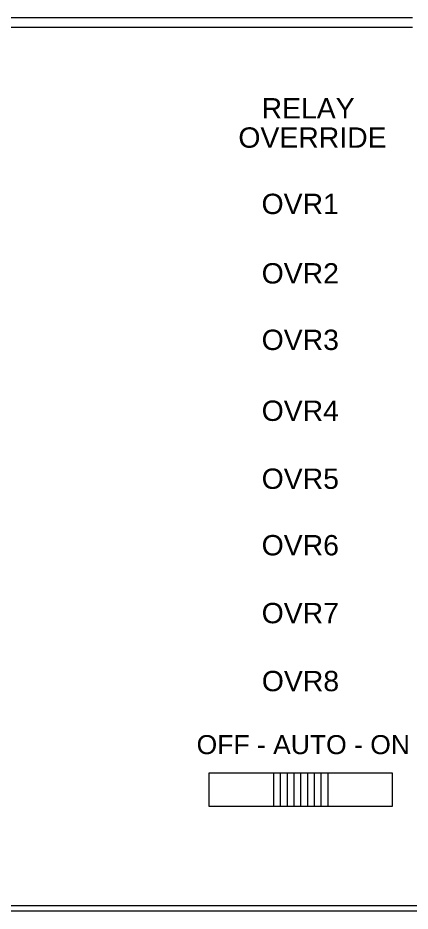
# Model space of a CAD drawing. Header units: inches. Extents: x 75782 to 87231, y -34126 to -18655.
# Drawn here: x 77172.4 to 77220.4, y -28440.1 to -28330.9 of the extents above; entities that cross this region are included whole.
import ezdxf

# ---------------------------------------------------------------- set-up
doc = ezdxf.new("R2010")
doc.units = ezdxf.units.IN
doc.header["$MEASUREMENT"] = 0
doc.layers.add('COMPONENTES', color=251, linetype='Continuous', lineweight=18)
doc.styles.add('ARIAL', font='arial.ttf')

# ---------------------------------------------------------------- blocks, each defined once
blk = doc.blocks.new('AK2-XM')
at = {"layer": 'COMPONENTES'}
for p, q in [((31964.14, 23371.78), (31823.34, 23371.78)), ((31964.14, 23370.59), (31823.34, 23370.59)), ((31939.26, 23275.34), (31939.26, 23279.48)), ((31939.26, 23279.48), (31961.64, 23279.48)), ((31947.14, 23279.48), (31947.14, 23275.34)), ((31947.97, 23279.48), (31947.97, 23275.34)), ((31948.8, 23279.48), (31948.8, 23275.34)), ((31949.63, 23279.48), (31949.63, 23275.34)), ((31950.45, 23279.48), (31950.45, 23275.34)), ((31951.28, 23279.48), (31951.28, 23275.34)), ((31952.11, 23279.48), (31952.11, 23275.34)), ((31952.94, 23279.48), (31952.94, 23275.34)), ((31953.77, 23279.48), (31953.77, 23275.34)), ((31961.64, 23279.48), (31961.64, 23275.34)), ((31961.64, 23275.34), (31939.26, 23275.34)), ((32014.65, 23263.22), (31781.96, 23263.22)), ((32014.65, 23262.56), (31781.96, 23262.56))]:
    blk.add_line(p, q, dxfattribs=at)
at = {"layer": 'COMPONENTES', "style": 'ARIAL'}
for s, height, p in [('RELAY', 2.486, (31945.68, 23359.48)), ('OVERRIDE', 2.486, (31942.84, 23355.9)), ('OVR1', 2.486, (31945.68, 23347.79)), ('OVR2', 2.486, (31945.69, 23339.3)), ('OVR3', 2.486, (31945.69, 23331.17)), ('OVR4', 2.486, (31945.69, 23322.5)), ('OVR5', 2.486, (31945.69, 23314.19)), ('OVR6', 2.486, (31945.69, 23306.06)), ('OVR7', 2.486, (31945.69, 23297.76)), ('OVR8', 2.486, (31945.71, 23289.45)), ('OFF - AUTO - ON', 2.3205, (31937.73, 23281.76))]:
    blk.add_text(s, height=height, dxfattribs=at).set_placement(p)

msp = doc.modelspace()

# ---------------------------------------------------------------- block references
at = {"layer": 'COMPONENTES'}
msp.add_blockref('AK2-XM', (45256.54, -51702.65), dxfattribs=at)

doc.saveas('drawing.dxf')
